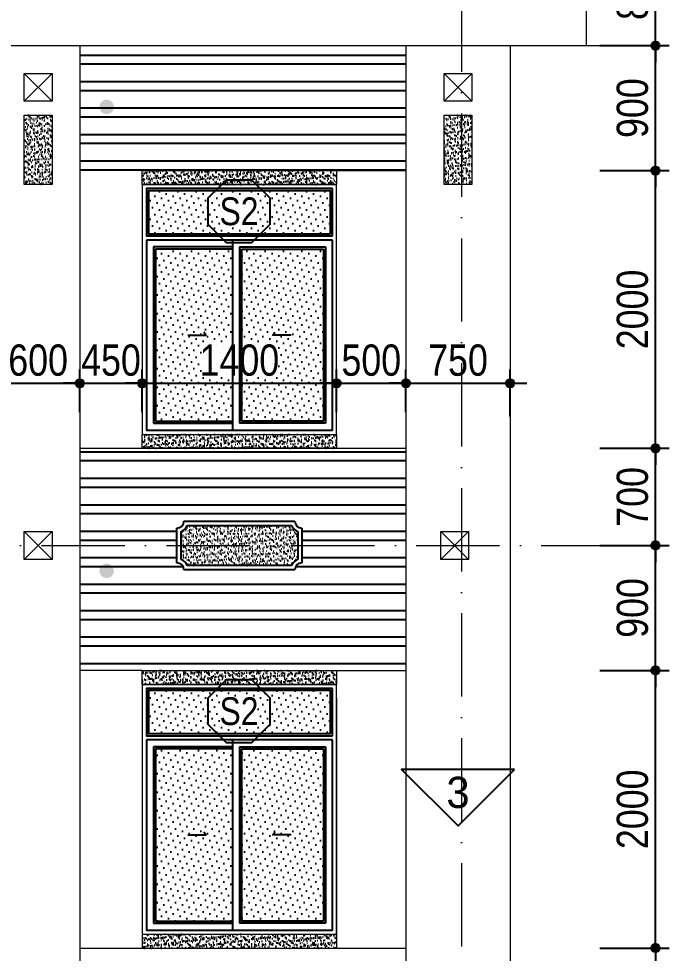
# Model space of a CAD drawing. Extents: x -1107188 to -523840, y 39692 to 514392.
# Drawn here: x -1069065 to -1064378, y 440952 to 447683 of the extents above; entities that cross this region are included whole.
import ezdxf
from ezdxf.enums import TextEntityAlignment as Align

# ---------------------------------------------------------------- set-up
doc = ezdxf.new("R2010")
doc.units = 0
doc.linetypes.add('ACAD_ISO10W100', pattern=[18, 12, -3, 0, -3])
doc.layers.get('DEFPOINTS').update_dxf_attribs({"linetype": 'CONTINUOUS'})
for name, color, linetype in [('DIM', 1, 'CONTINUOUS'), ('DOOR', 20, 'CONTINUOUS'), ('HACTH', 8, 'CONTINUOUS'), ('HATCH', 8, 'CONTINUOUS'), ('KINH 1', 142, 'CONTINUOUS'), ('netthay', 2, 'CONTINUOUS'), ('TAGS', 60, 'CONTINUOUS')]:
    doc.layers.add(name, color=color, linetype=linetype)
doc.layers.add('NET-THAY', color=2, linetype='CONTINUOUS', lineweight=13)
doc.layers.add('TRUC', color=24, linetype='CONTINUOUS', lineweight=0)
doc.styles.add('AVO', font='')
doc.styles.add('HEL-CONDENSE', font='')
doc.styles.add('VNI-HELVE-CONDENSEN', font='')
doc.styles.get('AVO').set_extended_font_data('VNI-Avo')
doc.styles.get('HEL-CONDENSE').set_extended_font_data('VNI-Helve-Condense')
doc.styles.get('VNI-HELVE-CONDENSEN').set_extended_font_data('VNI-Helve-Condense')
doc.dimstyles.new('D100', dxfattribs={"dimtxt": 225, "dimasz": 1.2, "dimexe": 100, "dimexo": 0, "dimgap": 50, "dimtad": 1, "dimdec": 0, "dimzin": 13, "dimdsep": 46, "dimtxsty": 'HEL-CONDENSE', "dimblk": 'D50', "dimcen": 0, "dimclrd": 1, "dimclre": 1, "dimclrt": 7, "dimadec": 0, "dimazin": 0, "dimtfac": 1, "dimtdec": 0, "dimtmove": 0, "dimatfit": 3, "dimldrblk": 'D50', "dimfxl": 1, "dimtolj": 1, "dimtzin": 13, "dimarcsym": 0})
pattern_1 = [(180, (-1261255.66, -61849.44), (-1e-14, -190.5), []), (180, (-1261319.16, -61785.94), (-1e-14, -190.5), [])]
pattern_2 = [(37.5, (-2397851.25, 149588.495), (-1.2000235, 36.7059928), [0, -28.956, 0, -32.385, 0, -30.95625]), (7.5, (-2397851.25, 149588.495), (33.7142462, 53.7618825), [0, -15.621, 0, -26.0985, 0, -10.00125]), (327.5, (-2397874.68, 149588.495), (59.3244278, 0.10778885), [0, -9.525, 0, -34.29, 0, -44.7675]), (317.5, (-2397874.68, 149588.495), (57.266734, 16.7196992), [0, -4.7625, 0, -22.479, 0, -25.7175])]

# ---------------------------------------------------------------- blocks, each defined once
blk = doc.blocks.new('KH-CUADI')
at = {"layer": 'TAGS'}
blk.add_lwpolyline([(-124.3, 300), (-300, 124.3), (-300, -124.3), (-124.3, -300), (124.3, -300), (300, -124.3), (300, 124.3), (124.3, 300)], close=True, dxfattribs=at)
at = {"layer": 'TAGS', "style": 'VNI-HELVE-CONDENSEN'}
blk.add_attdef('D', text='', height=300, dxfattribs=at).set_placement((0, 0), align=Align.MIDDLE)
blk = doc.blocks.new('A$C5F62150E')
at = {"layer": 'KINH 1'}
h = blk.add_hatch(dxfattribs=at)
h.set_pattern_fill('DOTS', color=256, scale=750, angle=45, style=0)
h.set_pattern_definition([(45, (0, 0), (-16.5728, 49.71845), [0, -46.875])])
h.paths.add_polyline_path([(2528.9, 1072.2), (1218.9, 1072.2), (1218.9, 762.2), (2528.9, 762.2)])
h.paths.add_polyline_path([(1823.9, 652.2), (1268.9, 652.2), (1268.9, -587.8), (1823.9, -587.8)])
h.paths.add_polyline_path([(2478.9, 652.2), (1888.9, 652.2), (1888.9, -587.8), (2478.9, -587.8)])
at = {"layer": 'DOOR'}
for p, q in [((2543.9, 747.2), (2543.9, 1087.2)), ((2543.9, 717.2), (1203.9, 717.2)), ((1823.9, 717.2), (1823.9, -652.8)), ((1823.9, 667.2), (1253.9, 667.2)), ((1253.9, 667.2), (1253.9, -602.8)), ((1873.9, 667.2), (1873.9, -602.8)), ((1873.9, 667.2), (2493.9, 667.2)), ((2493.9, 667.2), (2493.9, -602.8)), ((1253.9, -602.8), (1823.9, -602.8)), ((2493.9, -602.8), (1873.9, -602.8))]:
    blk.add_line(p, q, dxfattribs=at)
at = {"layer": 'DOOR', "color": 8}
for p, q in [((1823.9, 652.2), (1268.9, 652.2)), ((1268.9, 652.2), (1268.9, -587.8)), ((1888.9, 652.2), (1888.9, -587.8)), ((1888.9, 652.2), (2478.9, 652.2)), ((2478.9, 652.2), (2478.9, -587.8)), ((1268.9, -587.8), (1823.9, -587.8)), ((2478.9, -587.8), (1888.9, -587.8))]:
    blk.add_line(p, q, dxfattribs=at)
at = {"layer": 'DOOR'}
for points in [[(2543.9, 1087.2), (1203.9, 1087.2), (1203.9, 747.2), (2543.9, 747.2)], [(1203.9, 717.2), (1203.9, -652.8), (2543.9, -652.8), (2543.9, 717.2)], [(1501.6, 32.3), (1632, 32.3), (1618.7, 53)], [(2246.2, 32.3), (2115.8, 32.3), (2129.1, 53)]]:
    blk.add_lwpolyline(points, dxfattribs=at)
at = {"layer": 'DOOR', "color": 8}
blk.add_lwpolyline([(2528.9, 762.2), (2528.9, 1072.2), (1218.9, 1072.2), (1218.9, 762.2), (2528.9, 762.2)], close=True, dxfattribs=at)
at = {"layer": 'NET-THAY'}
for p, q in [((1173.9, 1117.2), (2573.9, 1117.2)), ((2573.9, -682.8), (2573.9, 1117.2)), ((1173.9, -682.8), (2573.9, -682.8))]:
    blk.add_line(p, q, dxfattribs=at)
blk.add_lwpolyline([(1173.9, 1117.2), (1173.9, -682.8)], dxfattribs=at)
at = {"layer": 'TAGS', "linetype": 'Continuous'}
ref = blk.add_blockref('KH-CUADI', (1871, 924.3), dxfattribs=dict(at, xscale=0.75, yscale=0.75, zscale=0.75, rotation=180))
ref.add_attrib('D', 'S2', dxfattribs={"color": 7, "height": 200, "style": 'VNI-HELVE-CONDENSEN'}).set_placement((1871, 924.3), align=Align.MIDDLE)
blk = doc.blocks.new('D50')
at = {"layer": 'DIM'}
blk.add_hatch(color=256, dxfattribs=at).paths.add_polyline_path([(25, 0, 1), (-25, 0, 1)])
blk.add_line((25, 0), (100, 0), dxfattribs=at)
blk.add_circle((0, 0), 25, dxfattribs=at)
blk = doc.blocks.new('*D685')
at = {"layer": 'DEFPOINTS', "color": 0, "linetype": 'Continuous', "transparency": 16777216}
for p in [(-1068624.6, 445057.3), (-1069224.6, 444848.8), (-1068624.6, 444848.8)]:
    blk.add_point(p, dxfattribs=at)
at = {"layer": 'DIM', "color": 1, "linetype": 'Continuous', "lineweight": -2, "transparency": 16777216}
for p, q in [((-1069224.6, 444848.8), (-1069224.6, 445157.3)), ((-1068624.6, 444848.8), (-1068624.6, 445157.3)), ((-1069223.4, 445057.3), (-1068625.8, 445057.3))]:
    blk.add_line(p, q, dxfattribs=at)
at = {"layer": 'DIM', "color": 1, "linetype": 'Continuous', "lineweight": -2, "transparency": 16777216, "xscale": 1.199999999999999, "yscale": 1.199999999999999, "zscale": 1.199999999999999, "rotation": 180}
blk.add_blockref('D50', (-1069224.6, 445057.3), dxfattribs=at)
at = {"layer": 'DIM', "color": 1, "linetype": 'Continuous', "lineweight": -2, "transparency": 16777216, "xscale": 1.199999999999999, "yscale": 1.199999999999999, "zscale": 1.199999999999999}
blk.add_blockref('D50', (-1068624.6, 445057.3), dxfattribs=at)
at = {"layer": 'DIM', "color": 7, "linetype": 'Continuous', "transparency": 16777216, "insert": (-1068924.6, 445222.2), "char_height": 225, "attachment_point": 5, "style": 'HEL-CONDENSE'}
blk.add_mtext('\\A1;600', dxfattribs=at)
blk = doc.blocks.new('*D686')
at = {"layer": 'DEFPOINTS', "color": 0, "linetype": 'Continuous', "transparency": 16777216}
for p in [(-1068174.6, 445057.3), (-1068624.6, 444848.8), (-1068174.6, 444848.8)]:
    blk.add_point(p, dxfattribs=at)
at = {"layer": 'DIM', "color": 1, "linetype": 'Continuous', "lineweight": -2, "transparency": 16777216}
for p, q in [((-1068624.6, 444848.8), (-1068624.6, 445157.3)), ((-1068174.6, 444848.8), (-1068174.6, 445157.3)), ((-1068623.4, 445057.3), (-1068175.8, 445057.3))]:
    blk.add_line(p, q, dxfattribs=at)
at = {"layer": 'DIM', "color": 1, "linetype": 'Continuous', "lineweight": -2, "transparency": 16777216, "xscale": 1.199999999999999, "yscale": 1.199999999999999, "zscale": 1.199999999999999, "rotation": 180}
blk.add_blockref('D50', (-1068624.6, 445057.3), dxfattribs=at)
at = {"layer": 'DIM', "color": 1, "linetype": 'Continuous', "lineweight": -2, "transparency": 16777216, "xscale": 1.199999999999999, "yscale": 1.199999999999999, "zscale": 1.199999999999999}
blk.add_blockref('D50', (-1068174.6, 445057.3), dxfattribs=at)
at = {"layer": 'DIM', "color": 7, "linetype": 'Continuous', "transparency": 16777216, "insert": (-1068399.6, 445222.2), "char_height": 225, "attachment_point": 5, "style": 'HEL-CONDENSE'}
blk.add_mtext('\\A1;450', dxfattribs=at)
blk = doc.blocks.new('*D687')
at = {"layer": 'DEFPOINTS', "color": 0, "linetype": 'Continuous', "transparency": 16777216}
for p in [(-1066774.6, 445057.3), (-1068174.6, 444848.8), (-1066774.6, 444848.8)]:
    blk.add_point(p, dxfattribs=at)
at = {"layer": 'DIM', "color": 1, "linetype": 'Continuous', "lineweight": -2, "transparency": 16777216}
for p, q in [((-1068174.6, 444848.8), (-1068174.6, 445157.3)), ((-1066774.6, 444848.8), (-1066774.6, 445157.3)), ((-1068173.4, 445057.3), (-1066775.8, 445057.3))]:
    blk.add_line(p, q, dxfattribs=at)
at = {"layer": 'DIM', "color": 1, "linetype": 'Continuous', "lineweight": -2, "transparency": 16777216, "xscale": 1.199999999999999, "yscale": 1.199999999999999, "zscale": 1.199999999999999, "rotation": 180}
blk.add_blockref('D50', (-1068174.6, 445057.3), dxfattribs=at)
at = {"layer": 'DIM', "color": 1, "linetype": 'Continuous', "lineweight": -2, "transparency": 16777216, "xscale": 1.199999999999999, "yscale": 1.199999999999999, "zscale": 1.199999999999999}
blk.add_blockref('D50', (-1066774.6, 445057.3), dxfattribs=at)
at = {"layer": 'DIM', "color": 7, "linetype": 'Continuous', "transparency": 16777216, "insert": (-1067474.6, 445222.2), "char_height": 225, "attachment_point": 5, "style": 'HEL-CONDENSE'}
blk.add_mtext('\\A1;1400', dxfattribs=at)
blk = doc.blocks.new('*D688')
at = {"layer": 'DEFPOINTS', "color": 0, "linetype": 'Continuous', "transparency": 16777216}
for p in [(-1066274.6, 445057.3), (-1066774.6, 444848.8), (-1066274.6, 444848.8)]:
    blk.add_point(p, dxfattribs=at)
at = {"layer": 'DIM', "color": 1, "linetype": 'Continuous', "lineweight": -2, "transparency": 16777216}
for p, q in [((-1066774.6, 444848.8), (-1066774.6, 445157.3)), ((-1066274.6, 444848.8), (-1066274.6, 445157.3)), ((-1066773.4, 445057.3), (-1066275.8, 445057.3))]:
    blk.add_line(p, q, dxfattribs=at)
at = {"layer": 'DIM', "color": 1, "linetype": 'Continuous', "lineweight": -2, "transparency": 16777216, "xscale": 1.199999999999999, "yscale": 1.199999999999999, "zscale": 1.199999999999999, "rotation": 180}
blk.add_blockref('D50', (-1066774.6, 445057.3), dxfattribs=at)
at = {"layer": 'DIM', "color": 1, "linetype": 'Continuous', "lineweight": -2, "transparency": 16777216, "xscale": 1.199999999999999, "yscale": 1.199999999999999, "zscale": 1.199999999999999}
blk.add_blockref('D50', (-1066274.6, 445057.3), dxfattribs=at)
at = {"layer": 'DIM', "color": 7, "linetype": 'Continuous', "transparency": 16777216, "insert": (-1066524.6, 445222.2), "char_height": 225, "attachment_point": 5, "style": 'HEL-CONDENSE'}
blk.add_mtext('\\A1;500', dxfattribs=at)
blk = doc.blocks.new('*D689')
at = {"layer": 'DEFPOINTS', "color": 0, "linetype": 'Continuous', "transparency": 16777216}
for p in [(-1065524.6, 445057.3), (-1066274.6, 444848.8), (-1065524.6, 444818.3)]:
    blk.add_point(p, dxfattribs=at)
at = {"layer": 'DIM', "color": 1, "linetype": 'Continuous', "lineweight": -2, "transparency": 16777216}
for p, q in [((-1066274.6, 444848.8), (-1066274.6, 445157.3)), ((-1065524.6, 444818.3), (-1065524.6, 445157.3)), ((-1066273.4, 445057.3), (-1065525.8, 445057.3))]:
    blk.add_line(p, q, dxfattribs=at)
at = {"layer": 'DIM', "color": 1, "linetype": 'Continuous', "lineweight": -2, "transparency": 16777216, "xscale": 1.199999999999999, "yscale": 1.199999999999999, "zscale": 1.199999999999999, "rotation": 180}
blk.add_blockref('D50', (-1066274.6, 445057.3), dxfattribs=at)
at = {"layer": 'DIM', "color": 1, "linetype": 'Continuous', "lineweight": -2, "transparency": 16777216, "xscale": 1.199999999999999, "yscale": 1.199999999999999, "zscale": 1.199999999999999}
blk.add_blockref('D50', (-1065524.6, 445057.3), dxfattribs=at)
at = {"layer": 'DIM', "color": 7, "linetype": 'Continuous', "transparency": 16777216, "insert": (-1065899.6, 445222.2), "char_height": 225, "attachment_point": 5, "style": 'HEL-CONDENSE'}
blk.add_mtext('\\A1;750', dxfattribs=at)
blk = doc.blocks.new('*D749')
at = {"layer": 'DEFPOINTS', "color": 0, "linetype": 'Continuous', "transparency": 16777216}
for p in [(-1064877.7, 440988.7), (-1064877.7, 440288.7), (-1064477.7, 440288.7)]:
    blk.add_point(p, dxfattribs=at)
at = {"layer": 'DIM', "color": 1, "linetype": 'Continuous', "lineweight": -2, "transparency": 16777216}
for p, q in [((-1064877.7, 440988.7), (-1064377.7, 440988.7)), ((-1064477.7, 440987.5), (-1064477.7, 440289.9)), ((-1064877.7, 440288.7), (-1064377.7, 440288.7))]:
    blk.add_line(p, q, dxfattribs=at)
at = {"layer": 'DIM', "color": 1, "linetype": 'Continuous', "lineweight": -2, "transparency": 16777216, "xscale": 1.199999999999999, "yscale": 1.199999999999999, "zscale": 1.199999999999999}
for p, rotation in [((-1064477.7, 440988.7), 90), ((-1064477.7, 440288.7), 270)]:
    blk.add_blockref('D50', p, dxfattribs=dict(at, rotation=rotation))
at = {"layer": 'DIM', "color": 7, "linetype": 'Continuous', "transparency": 16777216, "insert": (-1064642.6, 440638.7), "char_height": 225, "attachment_point": 5, "rotation": 90, "style": 'HEL-CONDENSE'}
blk.add_mtext('\\A1;700', dxfattribs=at)
blk = doc.blocks.new('*D750')
at = {"layer": 'DEFPOINTS', "color": 0, "linetype": 'Continuous', "transparency": 16777216}
for p in [(-1064877.7, 442988.7), (-1064477.7, 442988.7), (-1064877.7, 440988.7)]:
    blk.add_point(p, dxfattribs=at)
at = {"layer": 'DIM', "color": 1, "linetype": 'Continuous', "lineweight": -2, "transparency": 16777216}
for p, q in [((-1064877.7, 442988.7), (-1064377.7, 442988.7)), ((-1064477.7, 440989.9), (-1064477.7, 442987.5)), ((-1064877.7, 440988.7), (-1064377.7, 440988.7))]:
    blk.add_line(p, q, dxfattribs=at)
at = {"layer": 'DIM', "color": 1, "linetype": 'Continuous', "lineweight": -2, "transparency": 16777216, "xscale": 1.199999999999999, "yscale": 1.199999999999999, "zscale": 1.199999999999999}
for p, rotation in [((-1064477.7, 442988.7), 90), ((-1064477.7, 440988.7), 270)]:
    blk.add_blockref('D50', p, dxfattribs=dict(at, rotation=rotation))
at = {"layer": 'DIM', "color": 7, "linetype": 'Continuous', "transparency": 16777216, "insert": (-1064642.6, 441988.7), "char_height": 225, "attachment_point": 5, "rotation": 90, "style": 'HEL-CONDENSE'}
blk.add_mtext('\\A1;2000', dxfattribs=at)
blk = doc.blocks.new('*D751')
at = {"layer": 'DEFPOINTS', "color": 0, "linetype": 'Continuous', "transparency": 16777216}
for p in [(-1064877.7, 444588.7), (-1064477.7, 444588.7), (-1064877.7, 443888.7)]:
    blk.add_point(p, dxfattribs=at)
at = {"layer": 'DIM', "color": 1, "linetype": 'Continuous', "lineweight": -2, "transparency": 16777216}
for p, q in [((-1064877.7, 444588.7), (-1064377.7, 444588.7)), ((-1064477.7, 443889.9), (-1064477.7, 444587.5)), ((-1064877.7, 443888.7), (-1064377.7, 443888.7))]:
    blk.add_line(p, q, dxfattribs=at)
at = {"layer": 'DIM', "color": 1, "linetype": 'Continuous', "lineweight": -2, "transparency": 16777216, "xscale": 1.199999999999999, "yscale": 1.199999999999999, "zscale": 1.199999999999999}
for p, rotation in [((-1064477.7, 444588.7), 90), ((-1064477.7, 443888.7), 270)]:
    blk.add_blockref('D50', p, dxfattribs=dict(at, rotation=rotation))
at = {"layer": 'DIM', "color": 7, "linetype": 'Continuous', "transparency": 16777216, "insert": (-1064642.6, 444238.7), "char_height": 225, "attachment_point": 5, "rotation": 90, "style": 'HEL-CONDENSE'}
blk.add_mtext('\\A1;700', dxfattribs=at)
blk = doc.blocks.new('*D752')
at = {"layer": 'DEFPOINTS', "color": 0, "linetype": 'Continuous', "transparency": 16777216}
for p in [(-1064877.7, 446588.7), (-1064477.7, 446588.7), (-1064877.7, 444588.7)]:
    blk.add_point(p, dxfattribs=at)
at = {"layer": 'DIM', "color": 1, "linetype": 'Continuous', "lineweight": -2, "transparency": 16777216}
for p, q in [((-1064877.7, 446588.7), (-1064377.7, 446588.7)), ((-1064477.7, 444589.9), (-1064477.7, 446587.5)), ((-1064877.7, 444588.7), (-1064377.7, 444588.7))]:
    blk.add_line(p, q, dxfattribs=at)
at = {"layer": 'DIM', "color": 1, "linetype": 'Continuous', "lineweight": -2, "transparency": 16777216, "xscale": 1.199999999999999, "yscale": 1.199999999999999, "zscale": 1.199999999999999}
for p, rotation in [((-1064477.7, 446588.7), 90), ((-1064477.7, 444588.7), 270)]:
    blk.add_blockref('D50', p, dxfattribs=dict(at, rotation=rotation))
at = {"layer": 'DIM', "color": 7, "linetype": 'Continuous', "transparency": 16777216, "insert": (-1064642.6, 445588.7), "char_height": 225, "attachment_point": 5, "rotation": 90, "style": 'HEL-CONDENSE'}
blk.add_mtext('\\A1;2000', dxfattribs=at)
blk = doc.blocks.new('*D753')
at = {"layer": 'DEFPOINTS', "color": 0, "linetype": 'Continuous', "transparency": 16777216}
for p in [(-1064877.7, 447488.7), (-1064477.7, 447488.7), (-1064877.7, 446588.7)]:
    blk.add_point(p, dxfattribs=at)
at = {"layer": 'DIM', "color": 1, "linetype": 'Continuous', "lineweight": -2, "transparency": 16777216}
for p, q in [((-1064877.7, 447488.7), (-1064377.7, 447488.7)), ((-1064477.7, 446589.9), (-1064477.7, 447487.5)), ((-1064877.7, 446588.7), (-1064377.7, 446588.7))]:
    blk.add_line(p, q, dxfattribs=at)
at = {"layer": 'DIM', "color": 1, "linetype": 'Continuous', "lineweight": -2, "transparency": 16777216, "xscale": 1.199999999999999, "yscale": 1.199999999999999, "zscale": 1.199999999999999}
for p, rotation in [((-1064477.7, 447488.7), 90), ((-1064477.7, 446588.7), 270)]:
    blk.add_blockref('D50', p, dxfattribs=dict(at, rotation=rotation))
at = {"layer": 'DIM', "color": 7, "linetype": 'Continuous', "transparency": 16777216, "insert": (-1064642.6, 447038.7), "char_height": 225, "attachment_point": 5, "rotation": 90, "style": 'HEL-CONDENSE'}
blk.add_mtext('\\A1;900', dxfattribs=at)
blk = doc.blocks.new('*D756')
at = {"layer": 'DEFPOINTS', "color": 0, "linetype": 'Continuous', "transparency": 16777216}
for p in [(-1064877.7, 448288.7), (-1064477.7, 448288.7), (-1064877.7, 447488.7)]:
    blk.add_point(p, dxfattribs=at)
at = {"layer": 'DIM', "color": 1, "linetype": 'Continuous', "lineweight": -2, "transparency": 16777216}
for p, q in [((-1064877.7, 448288.7), (-1064377.7, 448288.7)), ((-1064477.7, 447489.9), (-1064477.7, 448287.5)), ((-1064877.7, 447488.7), (-1064377.7, 447488.7))]:
    blk.add_line(p, q, dxfattribs=at)
at = {"layer": 'DIM', "color": 1, "linetype": 'Continuous', "lineweight": -2, "transparency": 16777216, "xscale": 1.199999999999999, "yscale": 1.199999999999999, "zscale": 1.199999999999999}
for p, rotation in [((-1064477.7, 448288.7), 90), ((-1064477.7, 447488.7), 270)]:
    blk.add_blockref('D50', p, dxfattribs=dict(at, rotation=rotation))
at = {"layer": 'DIM', "color": 7, "linetype": 'Continuous', "transparency": 16777216, "insert": (-1064642.6, 447888.7), "char_height": 225, "attachment_point": 5, "rotation": 90, "style": 'HEL-CONDENSE'}
blk.add_mtext('\\A1;800', dxfattribs=at)
blk = doc.blocks.new('*D747')
at = {"layer": 'DEFPOINTS', "color": 0, "linetype": 'Continuous', "transparency": 16777216}
for p in [(-1064877.7, 443888.7), (-1064477.7, 443888.7), (-1064877.7, 442988.7)]:
    blk.add_point(p, dxfattribs=at)
at = {"layer": 'DIM', "color": 1, "linetype": 'Continuous', "lineweight": -2, "transparency": 16777216}
for p, q in [((-1064877.7, 443888.7), (-1064377.7, 443888.7)), ((-1064477.7, 442989.9), (-1064477.7, 443887.5)), ((-1064877.7, 442988.7), (-1064377.7, 442988.7))]:
    blk.add_line(p, q, dxfattribs=at)
at = {"layer": 'DIM', "color": 1, "linetype": 'Continuous', "lineweight": -2, "transparency": 16777216, "xscale": 1.199999999999999, "yscale": 1.199999999999999, "zscale": 1.199999999999999}
for p, rotation in [((-1064477.7, 443888.7), 90), ((-1064477.7, 442988.7), 270)]:
    blk.add_blockref('D50', p, dxfattribs=dict(at, rotation=rotation))
at = {"layer": 'DIM', "color": 7, "linetype": 'Continuous', "transparency": 16777216, "insert": (-1064642.6, 443438.7), "char_height": 225, "attachment_point": 5, "rotation": 90, "style": 'HEL-CONDENSE'}
blk.add_mtext('\\A1;900', dxfattribs=at)
blk = doc.blocks.new('TUONG-NAM')
at = {"layer": 'TAGS'}
blk.add_lwpolyline([(-452.5, -452.5), (452.5, -452.5), (0, 0)], close=True, dxfattribs=at)
at = {"layer": 'TAGS', "linetype": 'Continuous', "style": 'AVO'}
blk.add_attdef('KH-TUONG', text='', height=250, dxfattribs=at).set_placement((0.5, -269.3), align=Align.MIDDLE_CENTER)

msp = doc.modelspace()

# ---------------------------------------------------------------- hatches: boundary and pattern name
at = {"layer": 'DIM', "linetype": 'ByBlock'}
for points in [[(-1068378.424, 447047.323, 1), (-1068482.944, 447047.323, 1)], [(-1068378.424, 443706.006, 1), (-1068482.944, 443706.006, 1)]]:
    msp.add_hatch(color=1, dxfattribs=at).paths.add_polyline_path(points)
at = {"layer": 'HACTH'}
h = msp.add_hatch(dxfattribs=at)
h.set_pattern_fill('ANSI32', color=256, scale=20, angle=135, style=0)
h.set_pattern_definition(pattern_1)
h.paths.add_polyline_path([(-1068624.574, 446588.696), (-1066274.574, 446588.696), (-1066274.574, 447488.696), (-1068624.574, 447488.696)])
h.paths.add_polyline_path([(-1071574.574, 446588.696), (-1069224.574, 446588.696), (-1069224.574, 447488.696), (-1071574.574, 447488.696)])
h.paths.add_polyline_path([(-1074574.574, 446588.696), (-1072174.574, 446588.696), (-1072174.574, 447488.696), (-1074574.574, 447488.696)])
h.paths.add_polyline_path([(-1077574.574, 446588.696), (-1075174.574, 446588.696), (-1075174.574, 447488.696), (-1077574.574, 447488.696)])
h.paths.add_polyline_path([(-1079874.574, 446588.696), (-1078174.574, 446588.696), (-1078174.574, 447488.696), (-1079874.574, 447488.696)])
h = msp.add_hatch(dxfattribs=at)
h.set_pattern_fill('ANSI32', color=256, scale=20, angle=135, style=0)
h.set_pattern_definition(pattern_1)
h.paths.add_polyline_path([(-1069224.574, 444588.696), (-1071574.574, 444588.696), (-1071574.574, 443888.696), (-1070824.574, 443888.696), (-1070824.574, 444013.696, 0.41421356), (-1070774.574, 444063.696), (-1069974.574, 444063.696, 0.41421356), (-1069924.574, 444013.696), (-1069924.574, 443888.696), (-1069224.574, 443888.696)])
h.paths.add_polyline_path([(-1066274.574, 444588.696), (-1068624.574, 444588.696), (-1068624.574, 443888.696), (-1067924.574, 443888.696), (-1067924.574, 444013.696, 0.41421356), (-1067874.574, 444063.696), (-1067074.574, 444063.696, 0.41421356), (-1067024.574, 444013.696), (-1067024.574, 443888.696), (-1066274.574, 443888.696)])
edge = h.paths.add_edge_path()
edge.add_line((-1071574.574, 442988.696), (-1069224.574, 442988.696))
edge.add_line((-1069224.574, 442988.696), (-1069224.574, 443888.696))
edge.add_line((-1069224.574, 443888.696), (-1069924.574, 443888.696))
edge.add_line((-1069924.574, 443888.696), (-1069924.574, 443763.696))
edge.add_arc((-1069924.574, 443713.696), 50, 90, 180)
edge.add_line((-1069974.574, 443713.696), (-1070774.574, 443713.696))
edge.add_arc((-1070824.574, 443713.696), 50, 0, 90)
edge.add_line((-1070824.574, 443763.696), (-1070824.574, 443888.696))
edge.add_line((-1070824.574, 443888.696), (-1071574.574, 443888.696))
edge.add_line((-1071574.574, 443888.696), (-1071574.574, 442988.696))
edge = h.paths.add_edge_path()
edge.add_line((-1068624.574, 442988.696), (-1066274.574, 442988.696))
edge.add_line((-1066274.574, 442988.696), (-1066274.574, 443888.696))
edge.add_line((-1066274.574, 443888.696), (-1067024.574, 443888.696))
edge.add_line((-1067024.574, 443888.696), (-1067024.574, 443763.696))
edge.add_arc((-1067024.574, 443713.696), 50, 90, 180)
edge.add_line((-1067074.574, 443713.696), (-1067874.574, 443713.696))
edge.add_arc((-1067924.574, 443713.696), 50, 0, 90)
edge.add_line((-1067924.574, 443763.696), (-1067924.574, 443888.696))
edge.add_line((-1067924.574, 443888.696), (-1068624.574, 443888.696))
edge.add_line((-1068624.574, 443888.696), (-1068624.574, 442988.696))
at = {"layer": 'HATCH'}
h = msp.add_hatch(dxfattribs=at)
h.set_pattern_fill('AR-SAND', color=256, scale=0.75, style=0)
h.set_pattern_definition(pattern_2)
h.paths.add_polyline_path([(-1069024.574, 446488.696), (-1068824.574, 446488.696), (-1068824.574, 446988.696), (-1069024.574, 446988.696)])
h = msp.add_hatch(dxfattribs=at)
h.set_pattern_fill('AR-SAND', color=256, scale=0.75, style=0)
h.set_pattern_definition(pattern_2)
h.paths.add_polyline_path([(-1065999.574, 446488.696), (-1065799.574, 446488.696), (-1065799.574, 446988.696), (-1065999.574, 446988.696)])
h = msp.add_hatch(dxfattribs=at)
h.set_pattern_fill('AR-SAND', color=256, scale=0.75, style=0)
h.set_pattern_definition(pattern_2)
h.paths.add_polyline_path([(-1068174.569, 446588.696), (-1066774.569, 446588.696), (-1066774.569, 446488.696), (-1068174.569, 446488.696)])
h = msp.add_hatch(dxfattribs=at)
h.set_pattern_fill('AR-SAND', color=256, scale=0.75, style=0)
h.set_pattern_definition(pattern_2)
h.paths.add_polyline_path([(-1068174.574, 444688.696), (-1066774.574, 444688.696), (-1066774.574, 444588.696), (-1068174.574, 444588.696)])
h = msp.add_hatch(dxfattribs=at)
h.set_pattern_fill('AR-SAND', color=256, scale=0.75, style=0)
h.set_pattern_definition(pattern_2)
h.paths.add_polyline_path([(-1067850.412, 444033.696, -0.20323136), (-1067894.574, 443989.534), (-1067894.574, 443787.858, -0.20323136), (-1067850.412, 443743.696), (-1067098.736, 443743.696, -0.20323136), (-1067054.574, 443787.858), (-1067054.574, 443989.534, -0.20323136), (-1067098.736, 444033.696)])
h = msp.add_hatch(dxfattribs=at)
h.set_pattern_fill('AR-SAND', color=256, scale=0.75, style=0)
h.set_pattern_definition(pattern_2)
h.paths.add_polyline_path([(-1068174.574, 442988.696), (-1066774.574, 442988.696), (-1066774.574, 442888.696), (-1068174.574, 442888.696)])
h = msp.add_hatch(dxfattribs=at)
h.set_pattern_fill('AR-SAND', color=256, scale=0.75, style=0)
h.set_pattern_definition(pattern_2)
h.paths.add_polyline_path([(-1066774.574, 441088.696), (-1068174.574, 441088.696), (-1068174.574, 440988.696), (-1066774.574, 440988.696)])

# ---------------------------------------------------------------- linework, layer by layer
at = {"layer": 'NET-THAY'}
for p, q in [((-1064974.574, 447488.696), (-1064974.574, 448188.696)), ((-1079564.256, 447488.696), (-1065024.574, 447488.696)), ((-1066324.574, 447488.696), (-1065774.574, 447488.696)), ((-1068174.569, 446588.696), (-1068624.569, 446588.696)), ((-1066774.569, 446588.696), (-1066274.569, 446588.696)), ((-1068624.574, 444588.696), (-1066274.574, 444588.696)), ((-1068174.574, 442988.696), (-1068624.574, 442988.696)), ((-1066774.574, 442988.696), (-1066274.574, 442988.696))]:
    msp.add_line(p, q, dxfattribs=at)
for points in [[(-1068624.574, 447488.696), (-1068624.574, 438188.696)], [(-1066274.574, 447488.696), (-1066274.574, 438188.696)], [(-1065524.574, 447488.696), (-1065524.574, 438188.696)], [(-1069024.574, 447288.696), (-1068824.574, 447288.696), (-1068824.574, 447088.696), (-1069024.574, 447088.696), (-1069024.574, 447288.696)], [(-1068824.574, 447288.696), (-1069024.574, 447088.696)], [(-1069024.574, 447288.696), (-1068824.574, 447088.696)], [(-1065999.574, 447288.696), (-1065799.574, 447288.696), (-1065799.574, 447088.696), (-1065999.574, 447088.696), (-1065999.574, 447288.696)], [(-1065799.574, 447288.696), (-1065999.574, 447088.696)], [(-1065999.574, 447288.696), (-1065799.574, 447088.696)], [(-1069024.574, 446988.696), (-1068824.574, 446988.696), (-1068824.574, 446488.696), (-1069024.574, 446488.696), (-1069024.574, 446988.696)], [(-1065999.574, 446988.696), (-1065799.574, 446988.696), (-1065799.574, 446488.696), (-1065999.574, 446488.696), (-1065999.574, 446988.696)], [(-1069024.574, 443988.696), (-1068824.574, 443988.696), (-1068824.574, 443788.696), (-1069024.574, 443788.696), (-1069024.574, 443988.696)], [(-1068824.574, 443988.696), (-1069024.574, 443788.696)], [(-1069024.574, 443988.696), (-1068824.574, 443788.696)], [(-1066024.574, 443988.696), (-1065824.574, 443988.696), (-1065824.574, 443788.696), (-1066024.574, 443788.696), (-1066024.574, 443988.696)], [(-1065824.574, 443988.696), (-1066024.574, 443788.696)], [(-1066024.574, 443988.696), (-1065824.574, 443788.696)], [(-1068174.579, 442888.696), (-1066774.579, 442888.696)], [(-1068174.574, 442788.696), (-1068174.574, 440988.696)], [(-1066774.574, 442788.696), (-1066774.574, 440988.696)], [(-1068174.574, 441088.696), (-1066774.574, 441088.696)], [(-1068624.574, 440988.696), (-1066274.574, 440988.696)], [(-1068274.574, 440988.696), (-1066674.574, 440988.696)]]:
    msp.add_lwpolyline(points, dxfattribs=at)
for points in [[(-1068174.569, 446588.696), (-1066774.569, 446588.696), (-1066774.569, 446488.696), (-1068174.569, 446488.696)], [(-1068174.574, 444688.696), (-1066774.574, 444688.696), (-1066774.574, 444588.696), (-1068174.574, 444588.696)], [(-1068174.574, 442988.696), (-1066774.574, 442988.696), (-1066774.574, 442888.696), (-1068174.574, 442888.696)]]:
    msp.add_lwpolyline(points, close=True, dxfattribs=at)
at = {"layer": 'netthay'}
for points in [[(-1067874.574, 444063.696), (-1067074.574, 444063.696)], [(-1067924.574, 443763.696), (-1067924.574, 444013.696)], [(-1067894.574, 443787.858), (-1067894.574, 443989.534)], [(-1067850.412, 444033.696), (-1067098.736, 444033.696)], [(-1067054.574, 443989.534), (-1067054.574, 443787.858)], [(-1067024.574, 444013.696), (-1067024.574, 443763.696)], [(-1067074.574, 443713.696), (-1067874.574, 443713.696)], [(-1067098.736, 443743.696), (-1067850.412, 443743.696)]]:
    msp.add_lwpolyline(points, dxfattribs=at)
for centre, radius, start, end in [((-1067924.574, 444063.696), 50, 270, 0), ((-1067024.574, 444063.696), 50, 180, 270), ((-1067924.574, 444063.696), 80, 292.0243128, 337.9756872), ((-1067024.574, 444063.696), 80, 202.0243128, 247.9756872), ((-1067024.574, 444063.696), 80, 202.0243128, 247.9756872), ((-1067924.574, 443713.696), 80, 22.0243128, 67.9756872), ((-1067024.574, 443713.696), 80, 112.0243128, 157.9756872), ((-1067024.574, 443713.696), 80, 112.0243128, 157.9756872), ((-1067924.574, 443713.696), 50, 0, 90), ((-1067024.574, 443713.696), 50, 90, 180), ((-1067024.574, 443713.696), 50, 90, 180)]:
    msp.add_arc(centre, radius, start, end, dxfattribs=at)
at = {"layer": 'TRUC', "linetype": 'ACAD_ISO10W100', "ltscale": 50}
msp.add_lwpolyline([(-1100404.355, 451501.352), (-1064477.682, 451501.352), (-1064477.682, 437138.696), (-1100404.355, 437138.696)], close=True, dxfattribs=at)
for points in [[(-1065874.574, 451501.352), (-1065874.574, 437138.696)], [(-1100404.355, 447488.696), (-1064477.682, 447488.696)], [(-1100404.355, 443888.696), (-1064477.682, 443888.696)]]:
    msp.add_lwpolyline(points, dxfattribs=at)

# ---------------------------------------------------------------- block references
at = {"layer": 'DOOR'}
for p in [(-1069348.469, 445371.469), (-1069348.469, 441771.469)]:
    msp.add_blockref('A$C5F62150E', p, dxfattribs=at)
at = {"layer": 'TAGS', "linetype": 'Continuous'}
ref = msp.add_blockref('TUONG-NAM', (-1065899.512, 441868.512), dxfattribs=dict(at, xscale=0.8999999999068677, yscale=0.9000000000232831, zscale=0.9, rotation=180))
ref.add_attrib('KH-TUONG', '3', dxfattribs={"color": 7, "linetype": 'Continuous', "height": 225, "style": 'AVO'}).set_placement((-1065899.957, 442110.866), align=Align.MIDDLE_CENTER)

# ---------------------------------------------------------------- dimensions: what is measured, and where the dimension line sits
at = {"layer": 'DIM', "linetype": 'Continuous'}
for base, p1, p2, picture, middle in [((-1064477.682, 448288.696), (-1064877.678, 447488.696), (-1064877.678, 448288.696), '*D756', (-1064642.582, 447888.696)), ((-1064477.682, 447488.696), (-1064877.678, 446588.696), (-1064877.678, 447488.696), '*D753', (-1064642.582, 447038.696)), ((-1064477.682, 446588.696), (-1064877.682, 444588.696), (-1064877.678, 446588.696), '*D752', (-1064642.582, 445588.696)), ((-1064477.682, 444588.696), (-1064877.682, 443888.696), (-1064877.682, 444588.696), '*D751', (-1064642.582, 444238.696)), ((-1064477.682, 443888.696), (-1064877.682, 442988.696), (-1064877.682, 443888.696), '*D747', (-1064642.582, 443438.696)), ((-1064477.682, 442988.696), (-1064877.682, 440988.696), (-1064877.682, 442988.696), '*D750', (-1064642.582, 441988.696)), ((-1064477.682, 440288.696), (-1064877.682, 440988.696), (-1064877.682, 440288.696), '*D749', (-1064642.582, 440638.696))]:
    dim = msp.add_linear_dim(base=base, p1=p1, p2=p2, angle=90, dimstyle='D100', dxfattribs=at)
    dim.commit()
    dim.dimension.update_dxf_attribs({"geometry": picture, "text_midpoint": middle})
for base, p1, p2, picture, middle in [((-1068624.574, 445057.311), (-1069224.574, 444848.809), (-1068624.574, 444848.809), '*D685', (-1068924.574, 445222.211)), ((-1066774.574, 445057.311), (-1068174.574, 444848.809), (-1066774.574, 444848.809), '*D687', (-1067474.574, 445222.211)), ((-1065524.574, 445057.311), (-1066274.574, 444848.809), (-1065524.574, 444818.334), '*D689', (-1065899.574, 445222.211))]:
    dim = msp.add_linear_dim(base=base, p1=p1, p2=p2, dimstyle='D100', override={"dimtmove": 1}, dxfattribs=at)
    dim.commit()
    dim.dimension.update_dxf_attribs({"geometry": picture, "text_midpoint": middle})
for base, p1, p2, picture, middle in [((-1068174.574, 445057.311), (-1068624.574, 444848.809), (-1068174.574, 444848.809), '*D686', (-1068399.574, 445057.311)), ((-1066274.574, 445057.311), (-1066774.574, 444848.809), (-1066274.574, 444848.809), '*D688', (-1066524.574, 445057.311))]:
    dim = msp.add_linear_dim(base=base, p1=p1, p2=p2, dimstyle='D100', override={"dimtmove": 1}, dxfattribs=at)
    dim.commit()
    dim.dimension.update_dxf_attribs({"geometry": picture, "text_midpoint": middle, "dimtype": 160})

doc.saveas('drawing.dxf')
